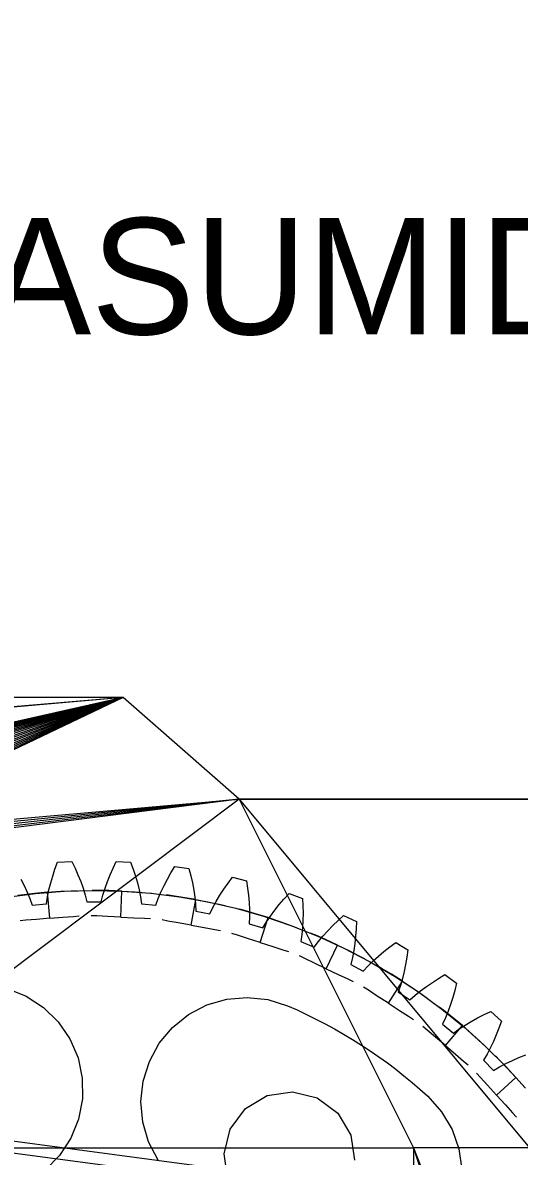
# Model space of a CAD drawing. Header units: millimetres. Extents: x -191664 to 191490, y -197311 to 10263.
# Drawn here: x 1451 to 1793, y -183556 to -182775 of the extents above; entities that cross this region are included whole.
import ezdxf

# ---------------------------------------------------------------- set-up
doc = ezdxf.new("R2010")
doc.units = ezdxf.units.MM
doc.layers.add('R15_COTAS_TRANSPORTE_P', color=1, linetype='Continuous', lineweight=0)
doc.layers.add('R15_PRENSA_RECEPCION_P', color=2, linetype='Continuous', lineweight=0)
doc.dimstyles.new('PLANTA_20', dxfattribs={"dimtxt": 50, "dimasz": 30, "dimexe": 30, "dimexo": 16, "dimgap": 20, "dimtad": 1, "dimtih": 1, "dimtoh": 1, "dimdec": 1, "dimzin": 0, "dimdsep": 46, "dimcen": 0.09, "dimadec": 0, "dimazin": 0, "dimtfac": 1, "dimtdec": 4, "dimtofl": 0, "dimtmove": 0, "dimatfit": 3, "dimfxl": 1, "dimtolj": 1, "dimtzin": 0, "dimarcsym": 0})

# ---------------------------------------------------------------- blocks, each defined once
blk = doc.blocks.new('*D133')
at = {"layer": 'Defpoints', "color": 0, "transparency": 16777216}
for p in [(439.69, -194147.98), (217.89, -194406.09), (-500, -194490), (-500, -194490), (500, -194490)]:
    blk.add_point(p, dxfattribs=at)
at = {"layer": 'R15_COTAS_TRANSPORTE_P', "color": 0, "lineweight": -2, "transparency": 16777216}
blk.add_arc((-500, -194490), 722.77, 2.37834, 17.62166, dxfattribs=at)
at = {"layer": 'R15_COTAS_TRANSPORTE_P', "color": 0, "transparency": 16777216}
for points in [[(184.12, -194272.81), (193.59, -194269.58), (179.18, -194242.8)], [(227.15, -194459.9), (217.15, -194460.11), (222.77, -194490)]]:
    blk.add_solid(points, dxfattribs=at)

msp = doc.modelspace()

# ---------------------------------------------------------------- linework, layer by layer
at = {"layer": 'R15_PRENSA_RECEPCION_P', "color": 9, "true_color": 0xb9c3c2}
for p, q in [((1520, -183240), (680, -183240)), ((1520, -183240), (913.23, -183292.21)), ((1520, -183240), (916.44, -183292.68)), ((1520, -183240), (1286.77, -183292.21)), ((1520, -183240), (1290, -183292.05)), ((1520, -183240), (1293.23, -183292.21)), ((1520, -183240), (1296.44, -183292.68)), ((1520, -183240), (1299.58, -183293.47)), ((1520, -183240), (1302.63, -183294.56)), ((1520, -183240), (1305.56, -183295.95)), ((1520, -183240), (1308.33, -183297.61)), ((1520, -183240), (1310.93, -183299.54)), ((1520, -183240), (1313.33, -183301.72)), ((1520, -183240), (1315.51, -183304.11)), ((1520, -183240), (1317.44, -183306.72)), ((1520, -183240), (1319.1, -183309.49)), ((1520, -183240), (1320.49, -183312.42)), ((1520, -183240), (1321.58, -183334.63)), ((1520, -183240), (1321.58, -183315.47)), ((1520, -183240), (1322.37, -183331.49)), ((1520, -183240), (1322.37, -183318.61)), ((1520, -183240), (1322.84, -183328.28)), ((1520, -183240), (1322.84, -183321.82)), ((1520, -183240), (1323, -183325.05)), ((1600, -183310), (1520, -183240)), ((1600, -183310), (1280, -183550)), ((1600, -183310), (1315.51, -183345.98)), ((1600, -183310), (1317.44, -183343.38)), ((1600, -183310), (1319.1, -183340.61)), ((1600, -183310), (1320.49, -183337.68)), ((1321.58, -183334.63), (1600, -183310)), ((1600, -183310), (1800, -183550)), ((2080, -183310), (1600, -183310)), ((1600, -183310), (1720, -183550)), ((1895.71, -183310), (1600, -183310)), ((1893.61, -183310), (1600, -183310)), ((1891.58, -183310), (1600, -183310)), ((1889.63, -183310), (1600, -183310)), ((1887.78, -183310), (1600, -183310)), ((1886.04, -183310), (1600, -183310)), ((1884.44, -183310), (1600, -183310)), ((1882.99, -183310), (1600, -183310)), ((1881.71, -183310), (1600, -183310)), ((1880.6, -183310), (1600, -183310)), ((1879.67, -183310), (1600, -183310)), ((1878.95, -183310), (1600, -183310)), ((1878.42, -183310), (1600, -183310)), ((1878.11, -183310), (1600, -183310)), ((1878, -183310), (1600, -183310)), ((1600, -183310), (1897.84, -183310)), ((1473.09, -183358.08), (1474.84, -183353.27)), ((1474.84, -183353.27), (1484.69, -183352.78)), ((1484.69, -183352.78), (1486.89, -183357.4)), ((1513.11, -183357.4), (1515.31, -183352.78)), ((1515.31, -183352.78), (1525.16, -183353.27)), ((1525.16, -183353.27), (1526.91, -183358.08)), ((1553, -183360.65), (1555.64, -183356.27)), ((1555.64, -183356.27), (1565.4, -183357.72)), ((1470.13, -183367.68), (1471.52, -183362.88)), ((1471.52, -183362.88), (1473.09, -183358.08)), ((1486.89, -183357.4), (1488.93, -183362.03)), ((1488.93, -183362.03), (1490.78, -183366.67)), ((1509.22, -183366.67), (1511.07, -183362.03)), ((1511.07, -183362.03), (1513.11, -183357.4)), ((1526.91, -183358.08), (1528.48, -183362.88)), ((1528.48, -183362.88), (1529.87, -183367.68)), ((1550.52, -183365.05), (1553, -183360.65)), ((1565.4, -183357.72), (1566.66, -183362.67)), ((1566.66, -183362.67), (1567.76, -183367.61)), ((1592.37, -183367.79), (1595.44, -183363.69)), ((1595.44, -183363.69), (1605.01, -183366.09)), ((1449.48, -183365.05), (1451.78, -183369.49)), ((1451.78, -183369.49), (1453.88, -183373.96)), ((1467.96, -183377.26), (1468.94, -183372.48)), ((1468.94, -183372.48), (1470.13, -183367.68)), ((1490.78, -183366.67), (1492.44, -183371.32)), ((1492.44, -183371.32), (1493.88, -183375.99)), ((1506.12, -183375.99), (1507.56, -183371.32)), ((1507.56, -183371.32), (1509.22, -183366.67)), ((1529.87, -183367.68), (1531.06, -183372.48)), ((1531.06, -183372.48), (1532.04, -183377.26)), ((1546.12, -183373.96), (1548.22, -183369.49)), ((1548.22, -183369.49), (1550.52, -183365.05)), ((1567.76, -183367.61), (1568.67, -183372.52)), ((1586.75, -183376.12), (1589.48, -183371.93)), ((1589.48, -183371.93), (1592.37, -183367.79)), ((1605.01, -183366.09), (1605.78, -183371.14)), ((1605.78, -183371.14), (1606.38, -183376.16)), ((1439.99, -183377.37), (1459.7, -183374.83)), ((1451.61, -183375.75), (1447.58, -183376.27)), ((1458.87, -183374.91), (1451.61, -183375.75)), ((1453.88, -183373.96), (1455.78, -183378.46)), ((1455.78, -183378.46), (1457.43, -183382.99)), ((1467.94, -183374.06), (1458.87, -183374.91)), ((1459.7, -183374.83), (1479.51, -183373.29)), ((1467.23, -183382.02), (1467.96, -183377.26)), ((1467.94, -183374.06), (1477.04, -183373.42)), ((1469.42, -183392), (1467.94, -183374.06)), ((1477.04, -183373.42), (1484.34, -183373.06)), ((1479.51, -183373.29), (1499.38, -183372.75)), ((1484.34, -183373.06), (1488.39, -183372.92)), ((1493.88, -183375.99), (1495.08, -183380.66)), ((1502.83, -183372.76), (1498.77, -183372.75)), ((1499.38, -183372.75), (1519.25, -183373.22)), ((1510.14, -183372.88), (1502.83, -183372.76)), ((1504.92, -183380.66), (1506.12, -183375.99)), ((1519.25, -183373.22), (1510.14, -183372.88)), ((1518.36, -183391.2), (1519.25, -183373.22)), ((1519.25, -183373.22), (1528.34, -183373.78)), ((1519.25, -183373.22), (1539.07, -183374.7)), ((1528.34, -183373.78), (1535.63, -183374.37)), ((1532.04, -183377.26), (1532.77, -183382.02)), ((1535.63, -183374.37), (1539.67, -183374.76)), ((1539.07, -183374.7), (1558.78, -183377.18)), ((1542.57, -183382.99), (1544.22, -183378.46)), ((1544.22, -183378.46), (1546.12, -183373.96)), ((1554, -183376.49), (1549.98, -183375.95)), ((1561.24, -183377.56), (1554, -183376.49)), ((1558.78, -183377.18), (1578.35, -183380.65)), ((1570.22, -183379.09), (1561.24, -183377.56)), ((1567, -183396.8), (1570.22, -183379.09)), ((1568.67, -183372.52), (1569.38, -183377.41)), ((1569.38, -183377.41), (1569.89, -183382.27)), ((1570.22, -183379.09), (1579.17, -183380.82)), ((1584.22, -183380.36), (1586.75, -183376.12)), ((1606.38, -183376.16), (1606.81, -183381.14)), ((1627.57, -183382.59), (1630.86, -183378.75)), ((1630.86, -183378.75), (1634.31, -183374.98)), ((1634.31, -183374.98), (1643.6, -183378.3)), ((1643.6, -183378.3), (1643.87, -183383.41)), ((1457.43, -183382.99), (1467.23, -183382.02)), ((1495.08, -183380.66), (1504.92, -183380.66)), ((1532.77, -183382.02), (1542.57, -183382.99)), ((1569.89, -183382.27), (1570.15, -183387.08)), ((1570.15, -183387.08), (1579.81, -183389)), ((1578.35, -183380.65), (1597.72, -183385.12)), ((1579.17, -183380.82), (1586.31, -183382.36)), ((1579.81, -183389), (1581.9, -183384.65)), ((1581.9, -183384.65), (1584.22, -183380.36)), ((1586.31, -183382.36), (1590.27, -183383.28)), ((1597.72, -183385.12), (1616.83, -183390.55)), ((1604.25, -183386.86), (1600.34, -183385.8)), ((1611.28, -183388.87), (1604.25, -183386.86)), ((1606.81, -183381.14), (1607.04, -183386.08)), ((1607.04, -183386.08), (1607.07, -183390.96)), ((1621.52, -183390.47), (1624.45, -183386.5)), ((1624.45, -183386.5), (1627.57, -183382.59)), ((1643.87, -183383.41), (1643.98, -183388.46)), ((1453.05, -183393.34), (1449.01, -183393.67)), ((1460.33, -183392.75), (1453.05, -183393.34)), ((1469.42, -183392), (1460.33, -183392.75)), ((1469.42, -183392), (1478.5, -183391.26)), ((1478.5, -183391.26), (1485.78, -183390.66)), ((1485.78, -183390.66), (1489.82, -183390.33)), ((1501.96, -183390.4), (1497.91, -183390.2)), ((1509.26, -183390.75), (1501.96, -183390.4)), ((1518.36, -183391.2), (1509.26, -183390.75)), ((1518.36, -183391.2), (1527.46, -183391.65)), ((1527.46, -183391.65), (1534.76, -183392.01)), ((1534.76, -183392.01), (1538.81, -183392.21)), ((1550.84, -183393.86), (1546.85, -183393.13)), ((1558.03, -183395.16), (1550.84, -183393.86)), ((1567, -183396.8), (1558.03, -183395.16)), ((1607.07, -183390.96), (1606.86, -183395.78)), ((1606.86, -183395.78), (1616.28, -183398.64)), ((1619.99, -183391.55), (1611.28, -183388.87)), ((1614.48, -183408.69), (1619.99, -183391.55)), ((1616.28, -183398.64), (1618.78, -183394.51)), ((1616.83, -183390.55), (1635.65, -183396.95)), ((1618.78, -183394.51), (1621.52, -183390.47)), ((1619.99, -183391.55), (1628.63, -183394.44)), ((1628.63, -183394.44), (1635.52, -183396.9)), ((1643.92, -183393.46), (1643.67, -183398.39)), ((1643.98, -183388.46), (1643.92, -183393.46)), ((1664.44, -183396.94), (1668.09, -183393.44)), ((1668.09, -183393.44), (1671.9, -183390.02)), ((1671.9, -183390.02), (1680.81, -183394.24)), ((1680.81, -183394.24), (1680.58, -183399.35)), ((1567, -183396.8), (1575.96, -183398.43)), ((1575.96, -183398.43), (1583.15, -183399.73)), ((1583.15, -183399.73), (1587.14, -183400.46)), ((1598.85, -183403.67), (1594.99, -183402.43)), ((1605.81, -183405.9), (1598.85, -183403.67)), ((1635.52, -183396.9), (1639.32, -183398.33)), ((1635.65, -183396.95), (1654.12, -183404.29)), ((1643.21, -183403.25), (1642.53, -183408.03)), ((1643.67, -183398.39), (1643.21, -183403.25)), ((1652.72, -183403.7), (1648.97, -183402.14)), ((1659.43, -183406.61), (1652.72, -183403.7)), ((1657.64, -183404.18), (1660.95, -183400.52)), ((1660.95, -183400.52), (1664.44, -183396.94)), ((1680.58, -183399.35), (1680.2, -183404.39)), ((1614.48, -183408.69), (1605.81, -183405.9)), ((1614.48, -183408.69), (1623.16, -183411.48)), ((1623.16, -183411.48), (1630.12, -183413.71)), ((1642.53, -183408.03), (1651.63, -183411.8)), ((1651.63, -183411.8), (1654.53, -183407.94)), ((1654.12, -183404.29), (1672.19, -183412.56)), ((1654.53, -183407.94), (1657.64, -183404.18)), ((1667.71, -183410.41), (1659.43, -183406.61)), ((1660.01, -183426.68), (1667.71, -183410.41)), ((1667.71, -183410.41), (1675.9, -183414.4)), ((1679.64, -183409.36), (1678.91, -183414.24)), ((1680.2, -183404.39), (1679.64, -183409.36)), ((1703.7, -183411.71), (1707.82, -183408.68)), ((1707.82, -183408.68), (1716.28, -183413.75)), ((1630.12, -183413.71), (1633.98, -183414.95)), ((1645.17, -183419.66), (1641.5, -183417.93)), ((1672.19, -183412.56), (1689.82, -183421.74)), ((1675.9, -183414.4), (1682.4, -183417.74)), ((1677.98, -183419.03), (1676.84, -183423.72)), ((1678.91, -183414.24), (1677.98, -183419.03)), ((1682.4, -183417.74), (1685.99, -183419.65)), ((1692.25, -183421.37), (1695.9, -183418.05)), ((1695.9, -183418.05), (1699.72, -183414.83)), ((1699.72, -183414.83), (1703.7, -183411.71)), ((1715.55, -183418.81), (1714.67, -183423.79)), ((1716.28, -183413.75), (1715.55, -183418.81)), ((1651.78, -183422.79), (1645.17, -183419.66)), ((1660.01, -183426.68), (1651.78, -183422.79)), ((1660.01, -183426.68), (1668.25, -183430.58)), ((1676.84, -183423.72), (1685.52, -183428.36)), ((1685.52, -183428.36), (1688.78, -183424.81)), ((1688.78, -183424.81), (1692.25, -183421.37)), ((1689.82, -183421.74), (1706.96, -183431.79)), ((1698.57, -183426.73), (1695.06, -183424.69)), ((1704.84, -183430.49), (1698.57, -183426.73)), ((1714.67, -183423.79), (1713.63, -183428.68)), ((1668.25, -183430.58), (1674.85, -183433.7)), ((1674.85, -183433.7), (1678.52, -183435.44)), ((1712.56, -183435.33), (1704.84, -183430.49)), ((1706.96, -183431.79), (1723.57, -183442.7)), ((1712.43, -183433.47), (1711.03, -183438.14)), ((1713.63, -183428.68), (1712.43, -183433.47)), ((1733.09, -183436.09), (1737.35, -183433.37)), ((1737.35, -183433.37), (1741.75, -183430.76)), ((1741.75, -183430.76), (1749.67, -183436.64)), ((1440.15, -183440.22), (1453.33, -183445.53)), ((1689, -183441.57), (1685.6, -183439.37)), ((1695.15, -183445.52), (1689, -183441.57)), ((1702.8, -183450.46), (1712.56, -183435.33)), ((1711.03, -183438.14), (1709.44, -183442.69)), ((1709.44, -183442.69), (1717.62, -183448.17)), ((1712.56, -183435.33), (1720.16, -183440.36)), ((1720.16, -183440.36), (1726.17, -183444.52)), ((1721.22, -183444.95), (1725.01, -183441.87)), ((1723.57, -183442.7), (1739.61, -183454.44)), ((1725.01, -183441.87), (1728.97, -183438.92)), ((1728.97, -183438.92), (1733.09, -183436.09)), ((1748.45, -183441.6), (1747.08, -183446.47)), ((1749.67, -183436.64), (1748.45, -183441.6)), ((1453.33, -183445.53), (1465.23, -183453.31)), ((1577.76, -183451.64), (1591.4, -183447.65)), ((1591.4, -183447.65), (1605.55, -183446.4)), ((1605.55, -183446.4), (1619.68, -183447.93)), ((1619.68, -183447.93), (1633.24, -183452.2)), ((1702.8, -183450.46), (1695.15, -183445.52)), ((1702.8, -183450.46), (1710.46, -183455.4)), ((1717.62, -183448.17), (1721.22, -183444.95)), ((1726.17, -183444.52), (1729.47, -183446.88)), ((1747.08, -183446.47), (1745.57, -183451.24)), ((2495, -183685.05), (748.69, -183453.22)), ((1465.23, -183453.31), (1475.38, -183463.26)), ((1554.08, -183467.12), (1565.16, -183458.22)), ((1565.16, -183458.22), (1577.76, -183451.64)), ((1633.24, -183452.2), (1639.86, -183455.1)), ((1639.86, -183455.1), (1646.41, -183458.14)), ((1646.41, -183458.14), (1652.9, -183461.32)), ((1710.46, -183455.4), (1716.6, -183459.36)), ((1741.03, -183455.54), (1737.81, -183453.06)), ((1739.61, -183454.44), (1755.03, -183466.97)), ((1746.75, -183460.08), (1741.03, -183455.54)), ((1743.9, -183455.88), (1742.06, -183460.4)), ((1745.57, -183451.24), (1743.9, -183455.88)), ((1764.2, -183460.52), (1768.71, -183458.23)), ((1768.71, -183458.23), (1773.34, -183456.07)), ((1773.34, -183456.07), (1780.65, -183462.69)), ((2493.95, -183692.98), (747.64, -183461.15)), ((1475.38, -183463.26), (1483.39, -183474.99)), ((1652.9, -183461.32), (1659.32, -183464.64)), ((1659.32, -183464.64), (1665.66, -183468.09)), ((1716.6, -183459.36), (1720.01, -183461.56)), ((1742.06, -183460.4), (1740.02, -183464.77)), ((1740.02, -183464.77), (1747.63, -183471.02)), ((1742.12, -183479.62), (1753.77, -183465.9)), ((1753.77, -183465.9), (1746.75, -183460.08)), ((1751.52, -183468.17), (1755.59, -183465.48)), ((1753.77, -183465.9), (1760.65, -183471.87)), ((1755.59, -183465.48), (1759.83, -183462.94)), ((1759.83, -183462.94), (1764.2, -183460.52)), ((1780.65, -183462.69), (1778.95, -183467.51)), ((1544.95, -183478.02), (1554.08, -183467.12)), ((1665.66, -183468.09), (1671.94, -183471.68)), ((1671.94, -183471.68), (1678.13, -183475.4)), ((1729.6, -183469), (1726.51, -183466.38)), ((1735.18, -183473.73), (1729.6, -183469)), ((1742.12, -183479.62), (1735.18, -183473.73)), ((1747.63, -183471.02), (1751.52, -183468.17)), ((1755.03, -183466.97), (1769.8, -183480.27)), ((1760.65, -183471.87), (1766.07, -183476.78)), ((1777.12, -183472.23), (1775.14, -183476.82)), ((1778.95, -183467.51), (1777.12, -183472.23)), ((1483.39, -183474.99), (1488.96, -183488.07)), ((1538.13, -183490.48), (1544.95, -183478.02)), ((1678.13, -183475.4), (1684.24, -183479.25)), ((1684.24, -183479.25), (1690.27, -183483.23)), ((1742.12, -183479.62), (1749.07, -183485.52)), ((1766.07, -183476.78), (1769.03, -183479.55)), ((1769.8, -183480.27), (1783.87, -183494.3)), ((1773.02, -183481.28), (1770.75, -183485.6)), ((1775.14, -183476.82), (1773.02, -183481.28)), ((1488.96, -183488.07), (1491.87, -183501.98)), ((1690.27, -183483.23), (1696.22, -183487.33)), ((1696.22, -183487.33), (1702.07, -183491.57)), ((1749.07, -183485.52), (1754.64, -183490.25)), ((1770.75, -183485.6), (1768.29, -183489.75)), ((1779.36, -183489.65), (1776.49, -183486.77)), ((1788.18, -183489.86), (1792.77, -183487.88)), ((1792.77, -183487.88), (1797.49, -183486.05)), ((1533.87, -183504.04), (1538.13, -183490.48)), ((1702.07, -183491.57), (1707.84, -183495.92)), ((1707.84, -183495.92), (1713.51, -183500.4)), ((1754.64, -183490.25), (1757.73, -183492.87)), ((1768.29, -183489.75), (1775.25, -183496.71)), ((1775.25, -183496.71), (1779.4, -183494.25)), ((1784.44, -183494.9), (1779.36, -183489.65)), ((1779.4, -183494.25), (1783.72, -183491.98)), ((1783.72, -183491.98), (1788.18, -183489.86)), ((1783.87, -183494.3), (1797.22, -183509.03)), ((1790.64, -183501.58), (1784.44, -183494.9)), ((1491.87, -183501.98), (1492.01, -183516.19)), ((1532.33, -183518.17), (1533.87, -183504.04)), ((1713.51, -183500.4), (1719.08, -183504.99)), ((1719.08, -183504.99), (1724.56, -183509.71)), ((1766.27, -183501.5), (1763.55, -183498.5)), ((1771.18, -183506.92), (1766.27, -183501.5)), ((1777.3, -183513.67), (1790.64, -183501.58)), ((1790.64, -183501.58), (1796.68, -183508.4)), ((1619.36, -183513.99), (1636.73, -183511.41)), ((1636.73, -183511.41), (1653.76, -183515.68)), ((1724.56, -183509.71), (1729.93, -183514.54)), ((1777.3, -183513.67), (1771.18, -183506.92)), ((1492.01, -183516.19), (1489.38, -183530.16)), ((1533.59, -183532.33), (1532.33, -183518.17)), ((1604.3, -183523.02), (1619.36, -183513.99)), ((1653.76, -183515.68), (1667.87, -183526.14)), ((1729.93, -183514.54), (1739.41, -183525.13)), ((1777.3, -183513.67), (1783.42, -183520.42)), ((1783.42, -183520.42), (1788.33, -183525.83)), ((1593.85, -183537.12), (1604.3, -183523.02)), ((1667.87, -183526.14), (1676.89, -183541.2)), ((1739.41, -183525.13), (1746.64, -183537.37)), ((1788.33, -183525.83), (1791.05, -183528.84)), ((1489.38, -183530.16), (1484.07, -183543.34)), ((1537.58, -183545.97), (1533.59, -183532.33)), ((1484.07, -183543.34), (1476.3, -183555.24)), ((1589.58, -183554.15), (1593.85, -183537.12)), ((1676.89, -183541.2), (1679.47, -183558.57)), ((1746.64, -183537.37), (1751.34, -183550.78)), ((1280, -183550), (1720, -183550)), ((1544.15, -183558.57), (1537.58, -183545.97)), ((1720, -183550), (1720, -183980)), ((1720, -183550), (1800, -183750)), ((1800, -183550), (1720, -183550)), ((1720, -183550), (1720, -183986)), ((1720, -183550), (1800, -183795)), ((1751.34, -183550.78), (1753.34, -183564.85)), ((1476.3, -183555.24), (1466.35, -183565.39)), ((1592.16, -183571.52), (1589.58, -183554.15))]:
    msp.add_line(p, q, dxfattribs=at)

# ---------------------------------------------------------------- texts
at = {"layer": 'R15_PRENSA_RECEPCION_P'}
msp.add_text('R15 / PRENSA / TANGENTE ASUMIDA15 GRADOS / DOS LABIOS Y CANAL COMUN50 GRADOS', height=80, dxfattribs=at).set_placement((0, -182990))

# ---------------------------------------------------------------- dimensions: what is measured, and where the dimension line sits
at = {"layer": 'R15_COTAS_TRANSPORTE_P'}
dim = msp.add_angular_dim_2l(base=(217.89, -194406.09), line1=((-500, -194490), (500, -194490)), line2=((-500, -194490), (439.69, -194147.98)), dimstyle='PLANTA_20', dxfattribs=at)
dim.commit()
dim.dimension.update_dxf_attribs({"geometry": '*D133', "text_midpoint": (191490.46, -33543.69)})

doc.saveas('drawing.dxf')
